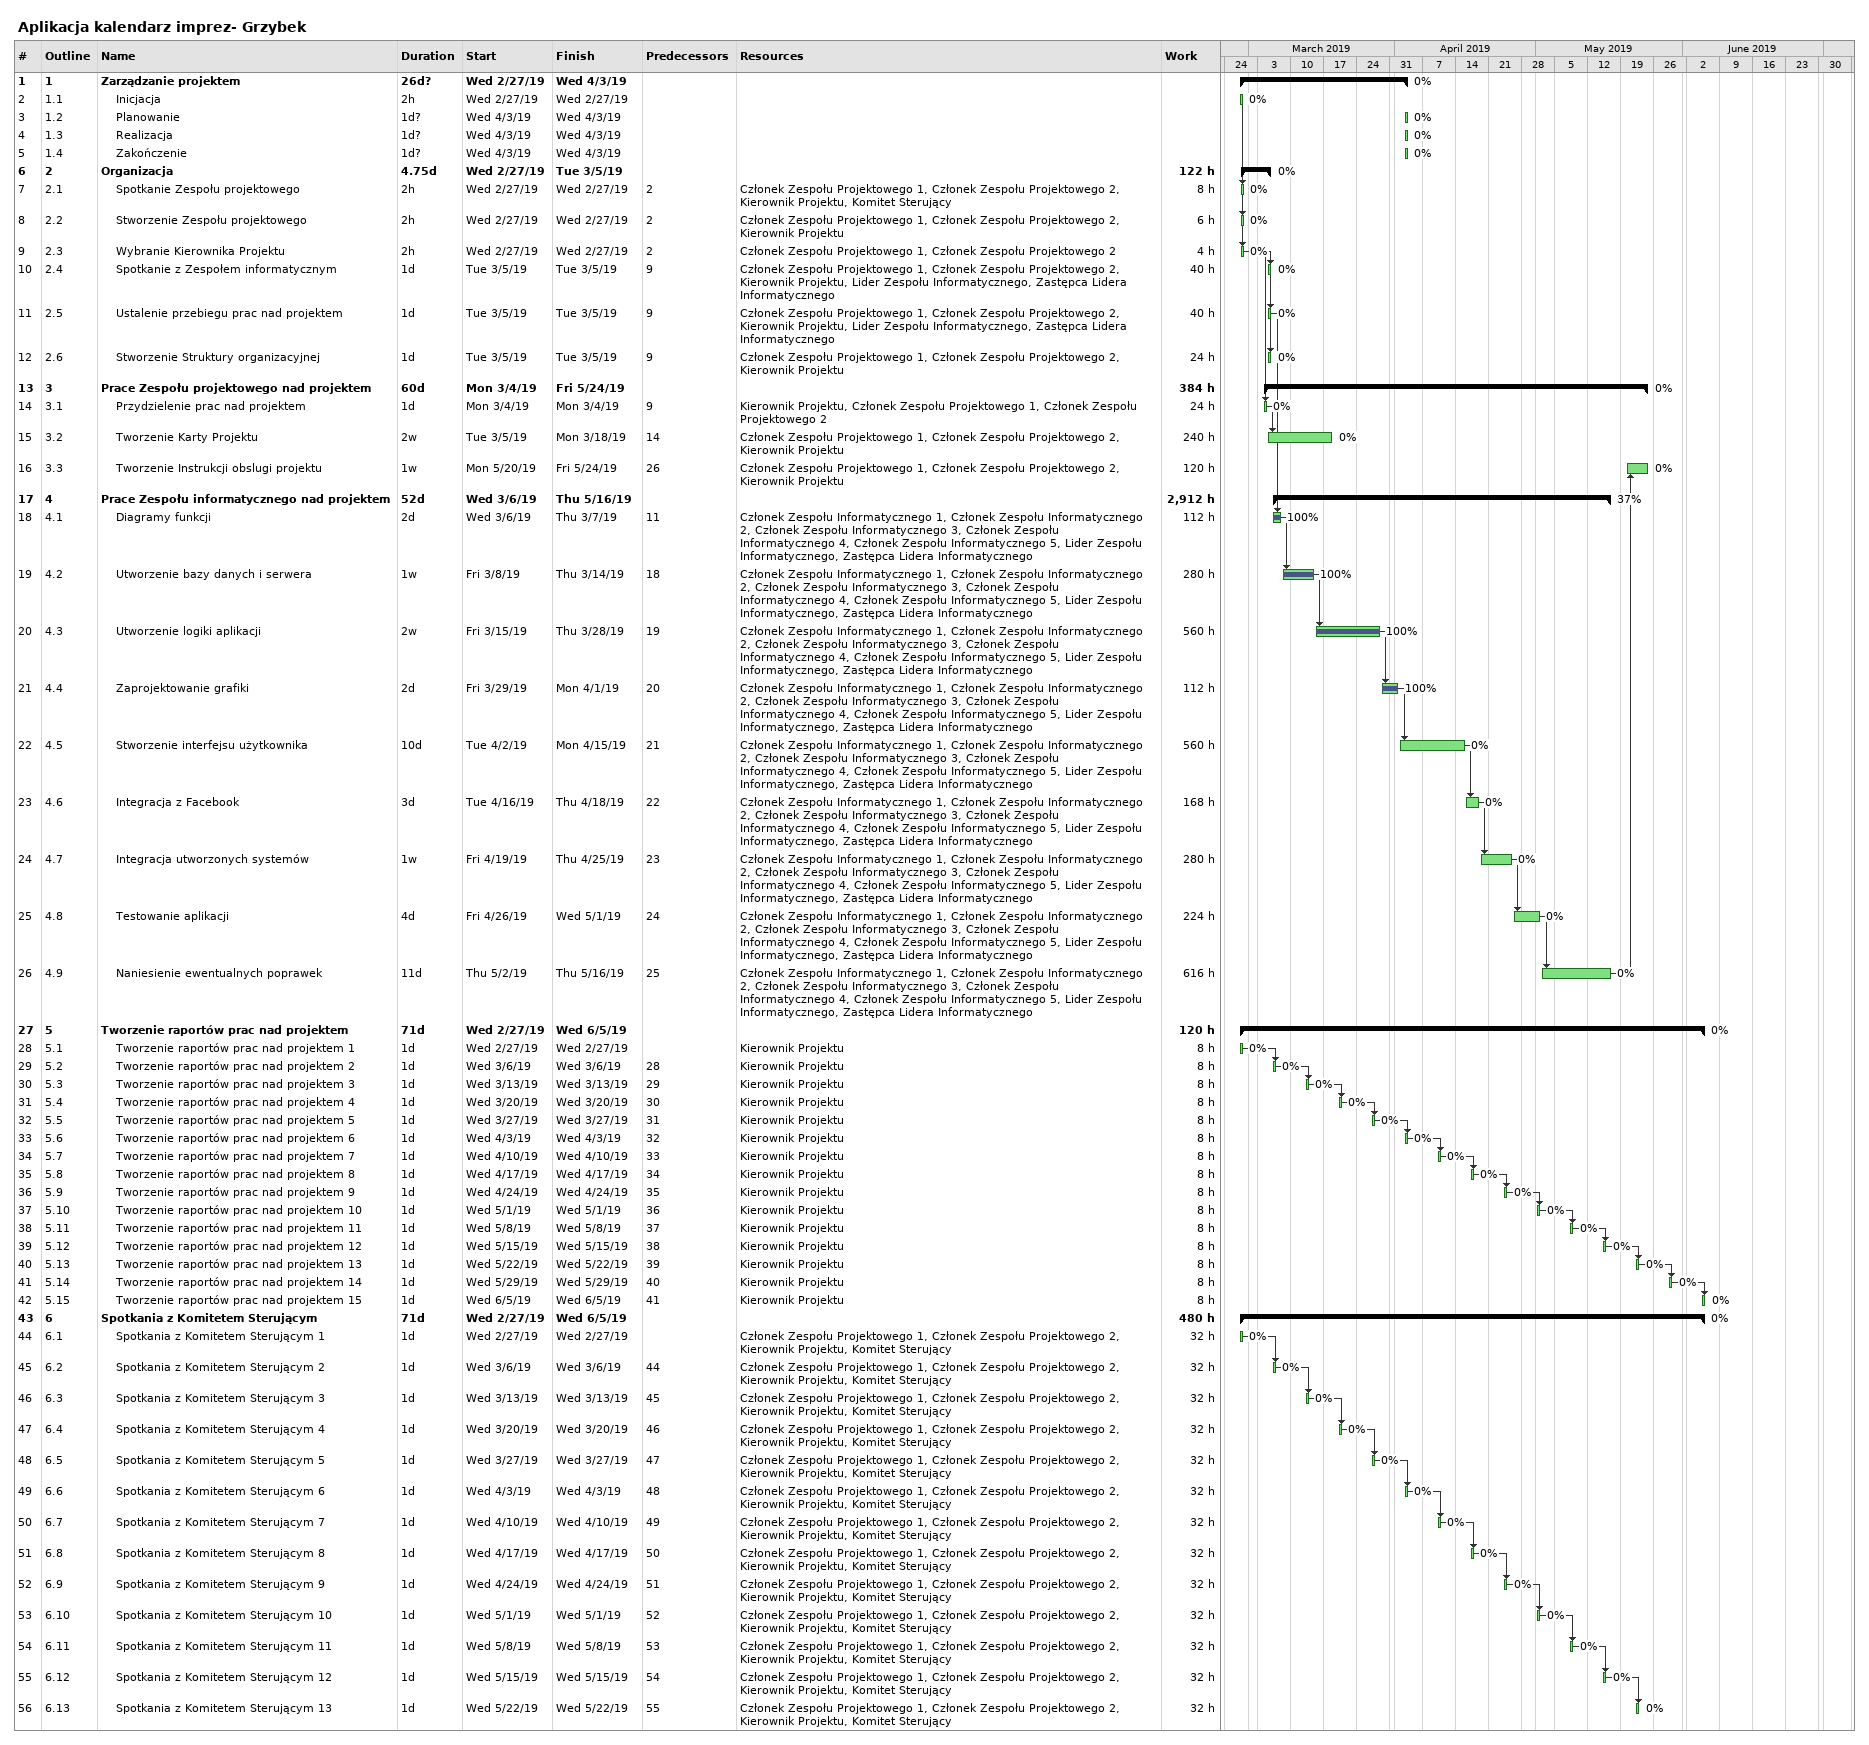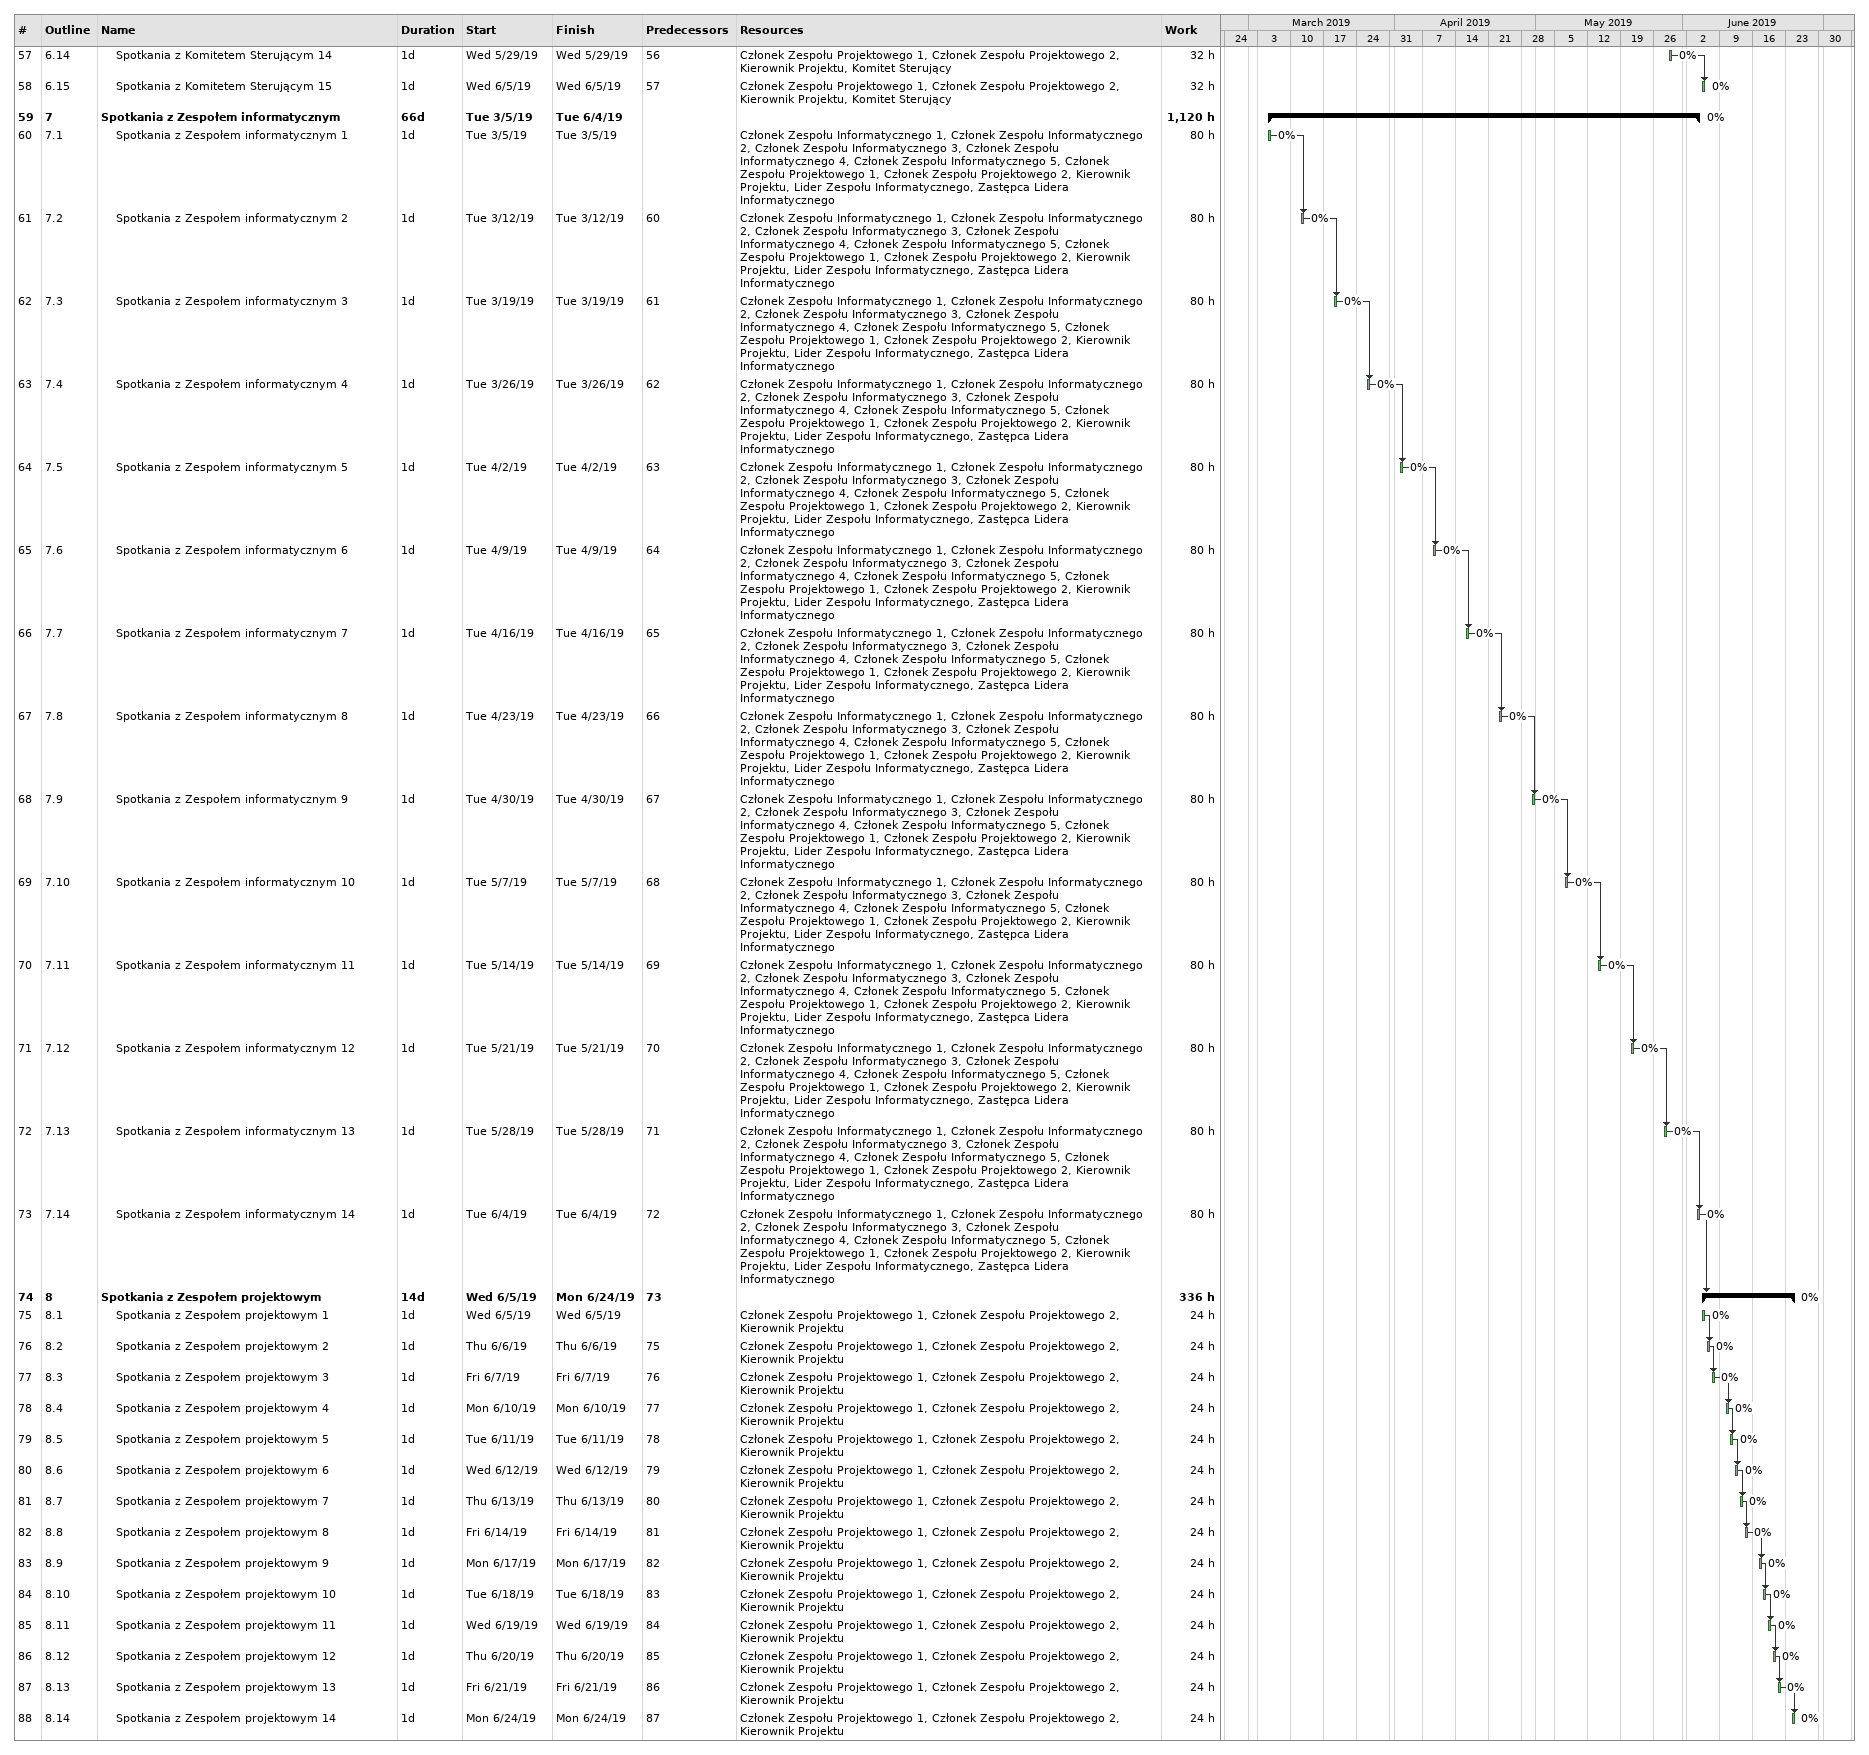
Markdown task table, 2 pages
Aplikacja kalendarz imprez- Grzybek

| ID | WBS | Task | Duration | Start | Finish | Predecessors | Resources | % complete | Work (h) |
|---|---|---|---|---|---|---|---|---|---|
| 1 | 1 | **Zarządzanie projektem** | 26d? | 2019-02-27 | 2019-04-03 |  |  | 0 |  |
| 2 | 1.1 | Inicjacja | 2h | 2019-02-27 | 2019-02-27 |  |  | 0 |  |
| 3 | 1.2 | Planowanie | 1d? | 2019-04-03 | 2019-04-03 |  |  | 0 |  |
| 4 | 1.3 | Realizacja | 1d? | 2019-04-03 | 2019-04-03 |  |  | 0 |  |
| 5 | 1.4 | Zakończenie | 1d? | 2019-04-03 | 2019-04-03 |  |  | 0 |  |
| 6 | 2 | **Organizacja** | 4.75d | 2019-02-27 | 2019-03-05 |  |  | 0 | 122 |
| 7 | 2.1 | Spotkanie Zespołu projektowego | 2h | 2019-02-27 | 2019-02-27 | 2 | Członek Zespołu Projektowego 1, Członek Zespołu Projektowego 2, Kierownik Projektu, Komitet Sterujący | 0 | 8 |
| 8 | 2.2 | Stworzenie Zespołu projektowego | 2h | 2019-02-27 | 2019-02-27 | 2 | Członek Zespołu Projektowego 1, Członek Zespołu Projektowego 2, Kierownik Projektu | 0 | 6 |
| 9 | 2.3 | Wybranie Kierownika Projektu | 2h | 2019-02-27 | 2019-02-27 | 2 | Członek Zespołu Projektowego 1, Członek Zespołu Projektowego 2 | 0 | 4 |
| 10 | 2.4 | Spotkanie z Zespołem informatycznym | 1d | 2019-03-05 | 2019-03-05 | 9 | Członek Zespołu Projektowego 1, Członek Zespołu Projektowego 2, Kierownik Projektu, Lider Zespołu Informatycznego, Zastępca Lidera Informatycznego | 0 | 40 |
| 11 | 2.5 | Ustalenie przebiegu prac nad projektem | 1d | 2019-03-05 | 2019-03-05 | 9 | Członek Zespołu Projektowego 1, Członek Zespołu Projektowego 2, Kierownik Projektu, Lider Zespołu Informatycznego, Zastępca Lidera Informatycznego | 0 | 40 |
| 12 | 2.6 | Stworzenie Struktury organizacyjnej | 1d | 2019-03-05 | 2019-03-05 | 9 | Członek Zespołu Projektowego 1, Członek Zespołu Projektowego 2, Kierownik Projektu | 0 | 24 |
| 13 | 3 | **Prace Zespołu projektowego nad projektem** | 60d | 2019-03-04 | 2019-05-24 |  |  | 0 | 384 |
| 14 | 3.1 | Przydzielenie prac nad projektem | 1d | 2019-03-04 | 2019-03-04 | 9 | Kierownik Projektu, Członek Zespołu Projektowego 1, Członek Zespołu Projektowego 2 | 0 | 24 |
| 15 | 3.2 | Tworzenie Karty Projektu | 2w | 2019-03-05 | 2019-03-18 | 14 | Członek Zespołu Projektowego 1, Członek Zespołu Projektowego 2, Kierownik Projektu | 0 | 240 |
| 16 | 3.3 | Tworzenie Instrukcji obslugi projektu | 1w | 2019-05-20 | 2019-05-24 | 26 | Członek Zespołu Projektowego 1, Członek Zespołu Projektowego 2, Kierownik Projektu | 0 | 120 |
| 17 | 4 | **Prace Zespołu informatycznego nad projektem** | 52d | 2019-03-06 | 2019-05-16 |  |  | 37 | 2912 |
| 18 | 4.1 | Diagramy funkcji | 2d | 2019-03-06 | 2019-03-07 | 11 | Członek Zespołu Informatycznego 1, Członek Zespołu Informatycznego 2, Członek Zespołu Informatycznego 3, Członek Zespołu Informatycznego 4, Członek Zespołu Informatycznego 5, Lider Zespołu Informatycznego, Zastępca Lidera Informatycznego | 100 | 112 |
| 19 | 4.2 | Utworzenie bazy danych i serwera | 1w | 2019-03-08 | 2019-03-14 | 18 | Członek Zespołu Informatycznego 1, Członek Zespołu Informatycznego 2, Członek Zespołu Informatycznego 3, Członek Zespołu Informatycznego 4, Członek Zespołu Informatycznego 5, Lider Zespołu Informatycznego, Zastępca Lidera Informatycznego | 100 | 280 |
| 20 | 4.3 | Utworzenie logiki aplikacji | 2w | 2019-03-15 | 2019-03-28 | 19 | Członek Zespołu Informatycznego 1, Członek Zespołu Informatycznego 2, Członek Zespołu Informatycznego 3, Członek Zespołu Informatycznego 4, Członek Zespołu Informatycznego 5, Lider Zespołu Informatycznego, Zastępca Lidera Informatycznego | 100 | 560 |
| 21 | 4.4 | Zaprojektowanie grafiki | 2d | 2019-03-29 | 2019-04-01 | 20 | Członek Zespołu Informatycznego 1, Członek Zespołu Informatycznego 2, Członek Zespołu Informatycznego 3, Członek Zespołu Informatycznego 4, Członek Zespołu Informatycznego 5, Lider Zespołu Informatycznego, Zastępca Lidera Informatycznego | 100 | 112 |
| 22 | 4.5 | Stworzenie interfejsu użytkownika | 10d | 2019-04-02 | 2019-04-15 | 21 | Członek Zespołu Informatycznego 1, Członek Zespołu Informatycznego 2, Członek Zespołu Informatycznego 3, Członek Zespołu Informatycznego 4, Członek Zespołu Informatycznego 5, Lider Zespołu Informatycznego, Zastępca Lidera Informatycznego | 0 | 560 |
| 23 | 4.6 | Integracja z Facebook | 3d | 2019-04-16 | 2019-04-18 | 22 | Członek Zespołu Informatycznego 1, Członek Zespołu Informatycznego 2, Członek Zespołu Informatycznego 3, Członek Zespołu Informatycznego 4, Członek Zespołu Informatycznego 5, Lider Zespołu Informatycznego, Zastępca Lidera Informatycznego | 0 | 168 |
| 24 | 4.7 | Integracja utworzonych systemów | 1w | 2019-04-19 | 2019-04-25 | 23 | Członek Zespołu Informatycznego 1, Członek Zespołu Informatycznego 2, Członek Zespołu Informatycznego 3, Członek Zespołu Informatycznego 4, Członek Zespołu Informatycznego 5, Lider Zespołu Informatycznego, Zastępca Lidera Informatycznego | 0 | 280 |
| 25 | 4.8 | Testowanie aplikacji | 4d | 2019-04-26 | 2019-05-01 | 24 | Członek Zespołu Informatycznego 1, Członek Zespołu Informatycznego 2, Członek Zespołu Informatycznego 3, Członek Zespołu Informatycznego 4, Członek Zespołu Informatycznego 5, Lider Zespołu Informatycznego, Zastępca Lidera Informatycznego | 0 | 224 |
| 26 | 4.9 | Naniesienie ewentualnych poprawek | 11d | 2019-05-02 | 2019-05-16 | 25 | Członek Zespołu Informatycznego 1, Członek Zespołu Informatycznego 2, Członek Zespołu Informatycznego 3, Członek Zespołu Informatycznego 4, Członek Zespołu Informatycznego 5, Lider Zespołu Informatycznego, Zastępca Lidera Informatycznego | 0 | 616 |
| 27 | 5 | **Tworzenie raportów prac nad projektem** | 71d | 2019-02-27 | 2019-06-05 |  |  | 0 | 120 |
| 28 | 5.1 | Tworzenie raportów prac nad projektem 1 | 1d | 2019-02-27 | 2019-02-27 |  | Kierownik Projektu | 0 | 8 |
| 29 | 5.2 | Tworzenie raportów prac nad projektem 2 | 1d | 2019-03-06 | 2019-03-06 | 28 | Kierownik Projektu | 0 | 8 |
| 30 | 5.3 | Tworzenie raportów prac nad projektem 3 | 1d | 2019-03-13 | 2019-03-13 | 29 | Kierownik Projektu | 0 | 8 |
| 31 | 5.4 | Tworzenie raportów prac nad projektem 4 | 1d | 2019-03-20 | 2019-03-20 | 30 | Kierownik Projektu | 0 | 8 |
| 32 | 5.5 | Tworzenie raportów prac nad projektem 5 | 1d | 2019-03-27 | 2019-03-27 | 31 | Kierownik Projektu | 0 | 8 |
| 33 | 5.6 | Tworzenie raportów prac nad projektem 6 | 1d | 2019-04-03 | 2019-04-03 | 32 | Kierownik Projektu | 0 | 8 |
| 34 | 5.7 | Tworzenie raportów prac nad projektem 7 | 1d | 2019-04-10 | 2019-04-10 | 33 | Kierownik Projektu | 0 | 8 |
| 35 | 5.8 | Tworzenie raportów prac nad projektem 8 | 1d | 2019-04-17 | 2019-04-17 | 34 | Kierownik Projektu | 0 | 8 |
| 36 | 5.9 | Tworzenie raportów prac nad projektem 9 | 1d | 2019-04-24 | 2019-04-24 | 35 | Kierownik Projektu | 0 | 8 |
| 37 | 5.10 | Tworzenie raportów prac nad projektem 10 | 1d | 2019-05-01 | 2019-05-01 | 36 | Kierownik Projektu | 0 | 8 |
| 38 | 5.11 | Tworzenie raportów prac nad projektem 11 | 1d | 2019-05-08 | 2019-05-08 | 37 | Kierownik Projektu | 0 | 8 |
| 39 | 5.12 | Tworzenie raportów prac nad projektem 12 | 1d | 2019-05-15 | 2019-05-15 | 38 | Kierownik Projektu | 0 | 8 |
| 40 | 5.13 | Tworzenie raportów prac nad projektem 13 | 1d | 2019-05-22 | 2019-05-22 | 39 | Kierownik Projektu | 0 | 8 |
| 41 | 5.14 | Tworzenie raportów prac nad projektem 14 | 1d | 2019-05-29 | 2019-05-29 | 40 | Kierownik Projektu | 0 | 8 |
| 42 | 5.15 | Tworzenie raportów prac nad projektem 15 | 1d | 2019-06-05 | 2019-06-05 | 41 | Kierownik Projektu | 0 | 8 |
| 43 | 6 | **Spotkania z Komitetem Sterującym** | 71d | 2019-02-27 | 2019-06-05 |  |  | 0 | 480 |
| 44 | 6.1 | Spotkania z Komitetem Sterującym 1 | 1d | 2019-02-27 | 2019-02-27 |  | Członek Zespołu Projektowego 1, Członek Zespołu Projektowego 2, Kierownik Projektu, Komitet Sterujący | 0 | 32 |
| 45 | 6.2 | Spotkania z Komitetem Sterującym 2 | 1d | 2019-03-06 | 2019-03-06 | 44 | Członek Zespołu Projektowego 1, Członek Zespołu Projektowego 2, Kierownik Projektu, Komitet Sterujący | 0 | 32 |
| 46 | 6.3 | Spotkania z Komitetem Sterującym 3 | 1d | 2019-03-13 | 2019-03-13 | 45 | Członek Zespołu Projektowego 1, Członek Zespołu Projektowego 2, Kierownik Projektu, Komitet Sterujący | 0 | 32 |
| 47 | 6.4 | Spotkania z Komitetem Sterującym 4 | 1d | 2019-03-20 | 2019-03-20 | 46 | Członek Zespołu Projektowego 1, Członek Zespołu Projektowego 2, Kierownik Projektu, Komitet Sterujący | 0 | 32 |
| 48 | 6.5 | Spotkania z Komitetem Sterującym 5 | 1d | 2019-03-27 | 2019-03-27 | 47 | Członek Zespołu Projektowego 1, Członek Zespołu Projektowego 2, Kierownik Projektu, Komitet Sterujący | 0 | 32 |
| 49 | 6.6 | Spotkania z Komitetem Sterującym 6 | 1d | 2019-04-03 | 2019-04-03 | 48 | Członek Zespołu Projektowego 1, Członek Zespołu Projektowego 2, Kierownik Projektu, Komitet Sterujący | 0 | 32 |
| 50 | 6.7 | Spotkania z Komitetem Sterującym 7 | 1d | 2019-04-10 | 2019-04-10 | 49 | Członek Zespołu Projektowego 1, Członek Zespołu Projektowego 2, Kierownik Projektu, Komitet Sterujący | 0 | 32 |
| 51 | 6.8 | Spotkania z Komitetem Sterującym 8 | 1d | 2019-04-17 | 2019-04-17 | 50 | Członek Zespołu Projektowego 1, Członek Zespołu Projektowego 2, Kierownik Projektu, Komitet Sterujący | 0 | 32 |
| 52 | 6.9 | Spotkania z Komitetem Sterującym 9 | 1d | 2019-04-24 | 2019-04-24 | 51 | Członek Zespołu Projektowego 1, Członek Zespołu Projektowego 2, Kierownik Projektu, Komitet Sterujący | 0 | 32 |
| 53 | 6.10 | Spotkania z Komitetem Sterującym 10 | 1d | 2019-05-01 | 2019-05-01 | 52 | Członek Zespołu Projektowego 1, Członek Zespołu Projektowego 2, Kierownik Projektu, Komitet Sterujący | 0 | 32 |
| 54 | 6.11 | Spotkania z Komitetem Sterującym 11 | 1d | 2019-05-08 | 2019-05-08 | 53 | Członek Zespołu Projektowego 1, Członek Zespołu Projektowego 2, Kierownik Projektu, Komitet Sterujący | 0 | 32 |
| 55 | 6.12 | Spotkania z Komitetem Sterującym 12 | 1d | 2019-05-15 | 2019-05-15 | 54 | Członek Zespołu Projektowego 1, Członek Zespołu Projektowego 2, Kierownik Projektu, Komitet Sterujący | 0 | 32 |
| 56 | 6.13 | Spotkania z Komitetem Sterującym 13 | 1d | 2019-05-22 | 2019-05-22 | 55 | Członek Zespołu Projektowego 1, Członek Zespołu Projektowego 2, Kierownik Projektu, Komitet Sterujący | 0 | 32 |
| 57 | 6.14 | Spotkania z Komitetem Sterującym 14 | 1d | 2019-05-29 | 2019-05-29 | 56 | Członek Zespołu Projektowego 1, Członek Zespołu Projektowego 2, Kierownik Projektu, Komitet Sterujący | 0 | 32 |
| 58 | 6.15 | Spotkania z Komitetem Sterującym 15 | 1d | 2019-06-05 | 2019-06-05 | 57 | Członek Zespołu Projektowego 1, Członek Zespołu Projektowego 2, Kierownik Projektu, Komitet Sterujący | 0 | 32 |
| 59 | 7 | **Spotkania z Zespołem informatycznym** | 66d | 2019-03-05 | 2019-06-04 |  |  | 0 | 1120 |
| 60 | 7.1 | Spotkania z Zespołem informatycznym 1 | 1d | 2019-03-05 | 2019-03-05 |  | Członek Zespołu Informatycznego 1, Członek Zespołu Informatycznego 2, Członek Zespołu Informatycznego 3, Członek Zespołu Informatycznego 4, Członek Zespołu Informatycznego 5, Członek Zespołu Projektowego 1, Członek Zespołu Projektowego 2, Kierownik Projektu, Lider Zespołu Informatycznego, Zastępca Lidera Informatycznego | 0 | 80 |
| 61 | 7.2 | Spotkania z Zespołem informatycznym 2 | 1d | 2019-03-12 | 2019-03-12 | 60 | Członek Zespołu Informatycznego 1, Członek Zespołu Informatycznego 2, Członek Zespołu Informatycznego 3, Członek Zespołu Informatycznego 4, Członek Zespołu Informatycznego 5, Członek Zespołu Projektowego 1, Członek Zespołu Projektowego 2, Kierownik Projektu, Lider Zespołu Informatycznego, Zastępca Lidera Informatycznego | 0 | 80 |
| 62 | 7.3 | Spotkania z Zespołem informatycznym 3 | 1d | 2019-03-19 | 2019-03-19 | 61 | Członek Zespołu Informatycznego 1, Członek Zespołu Informatycznego 2, Członek Zespołu Informatycznego 3, Członek Zespołu Informatycznego 4, Członek Zespołu Informatycznego 5, Członek Zespołu Projektowego 1, Członek Zespołu Projektowego 2, Kierownik Projektu, Lider Zespołu Informatycznego, Zastępca Lidera Informatycznego | 0 | 80 |
| 63 | 7.4 | Spotkania z Zespołem informatycznym 4 | 1d | 2019-03-26 | 2019-03-26 | 62 | Członek Zespołu Informatycznego 1, Członek Zespołu Informatycznego 2, Członek Zespołu Informatycznego 3, Członek Zespołu Informatycznego 4, Członek Zespołu Informatycznego 5, Członek Zespołu Projektowego 1, Członek Zespołu Projektowego 2, Kierownik Projektu, Lider Zespołu Informatycznego, Zastępca Lidera Informatycznego | 0 | 80 |
| 64 | 7.5 | Spotkania z Zespołem informatycznym 5 | 1d | 2019-04-02 | 2019-04-02 | 63 | Członek Zespołu Informatycznego 1, Członek Zespołu Informatycznego 2, Członek Zespołu Informatycznego 3, Członek Zespołu Informatycznego 4, Członek Zespołu Informatycznego 5, Członek Zespołu Projektowego 1, Członek Zespołu Projektowego 2, Kierownik Projektu, Lider Zespołu Informatycznego, Zastępca Lidera Informatycznego | 0 | 80 |
| 65 | 7.6 | Spotkania z Zespołem informatycznym 6 | 1d | 2019-04-09 | 2019-04-09 | 64 | Członek Zespołu Informatycznego 1, Członek Zespołu Informatycznego 2, Członek Zespołu Informatycznego 3, Członek Zespołu Informatycznego 4, Członek Zespołu Informatycznego 5, Członek Zespołu Projektowego 1, Członek Zespołu Projektowego 2, Kierownik Projektu, Lider Zespołu Informatycznego, Zastępca Lidera Informatycznego | 0 | 80 |
| 66 | 7.7 | Spotkania z Zespołem informatycznym 7 | 1d | 2019-04-16 | 2019-04-16 | 65 | Członek Zespołu Informatycznego 1, Członek Zespołu Informatycznego 2, Członek Zespołu Informatycznego 3, Członek Zespołu Informatycznego 4, Członek Zespołu Informatycznego 5, Członek Zespołu Projektowego 1, Członek Zespołu Projektowego 2, Kierownik Projektu, Lider Zespołu Informatycznego, Zastępca Lidera Informatycznego | 0 | 80 |
| 67 | 7.8 | Spotkania z Zespołem informatycznym 8 | 1d | 2019-04-23 | 2019-04-23 | 66 | Członek Zespołu Informatycznego 1, Członek Zespołu Informatycznego 2, Członek Zespołu Informatycznego 3, Członek Zespołu Informatycznego 4, Członek Zespołu Informatycznego 5, Członek Zespołu Projektowego 1, Członek Zespołu Projektowego 2, Kierownik Projektu, Lider Zespołu Informatycznego, Zastępca Lidera Informatycznego | 0 | 80 |
| 68 | 7.9 | Spotkania z Zespołem informatycznym 9 | 1d | 2019-04-30 | 2019-04-30 | 67 | Członek Zespołu Informatycznego 1, Członek Zespołu Informatycznego 2, Członek Zespołu Informatycznego 3, Członek Zespołu Informatycznego 4, Członek Zespołu Informatycznego 5, Członek Zespołu Projektowego 1, Członek Zespołu Projektowego 2, Kierownik Projektu, Lider Zespołu Informatycznego, Zastępca Lidera Informatycznego | 0 | 80 |
| 69 | 7.10 | Spotkania z Zespołem informatycznym 10 | 1d | 2019-05-07 | 2019-05-07 | 68 | Członek Zespołu Informatycznego 1, Członek Zespołu Informatycznego 2, Członek Zespołu Informatycznego 3, Członek Zespołu Informatycznego 4, Członek Zespołu Informatycznego 5, Członek Zespołu Projektowego 1, Członek Zespołu Projektowego 2, Kierownik Projektu, Lider Zespołu Informatycznego, Zastępca Lidera Informatycznego | 0 | 80 |
| 70 | 7.11 | Spotkania z Zespołem informatycznym 11 | 1d | 2019-05-14 | 2019-05-14 | 69 | Członek Zespołu Informatycznego 1, Członek Zespołu Informatycznego 2, Członek Zespołu Informatycznego 3, Członek Zespołu Informatycznego 4, Członek Zespołu Informatycznego 5, Członek Zespołu Projektowego 1, Członek Zespołu Projektowego 2, Kierownik Projektu, Lider Zespołu Informatycznego, Zastępca Lidera Informatycznego | 0 | 80 |
| 71 | 7.12 | Spotkania z Zespołem informatycznym 12 | 1d | 2019-05-21 | 2019-05-21 | 70 | Członek Zespołu Informatycznego 1, Członek Zespołu Informatycznego 2, Członek Zespołu Informatycznego 3, Członek Zespołu Informatycznego 4, Członek Zespołu Informatycznego 5, Członek Zespołu Projektowego 1, Członek Zespołu Projektowego 2, Kierownik Projektu, Lider Zespołu Informatycznego, Zastępca Lidera Informatycznego | 0 | 80 |
| 72 | 7.13 | Spotkania z Zespołem informatycznym 13 | 1d | 2019-05-28 | 2019-05-28 | 71 | Członek Zespołu Informatycznego 1, Członek Zespołu Informatycznego 2, Członek Zespołu Informatycznego 3, Członek Zespołu Informatycznego 4, Członek Zespołu Informatycznego 5, Członek Zespołu Projektowego 1, Członek Zespołu Projektowego 2, Kierownik Projektu, Lider Zespołu Informatycznego, Zastępca Lidera Informatycznego | 0 | 80 |
| 73 | 7.14 | Spotkania z Zespołem informatycznym 14 | 1d | 2019-06-04 | 2019-06-04 | 72 | Członek Zespołu Informatycznego 1, Członek Zespołu Informatycznego 2, Członek Zespołu Informatycznego 3, Członek Zespołu Informatycznego 4, Członek Zespołu Informatycznego 5, Członek Zespołu Projektowego 1, Członek Zespołu Projektowego 2, Kierownik Projektu, Lider Zespołu Informatycznego, Zastępca Lidera Informatycznego | 0 | 80 |
| 74 | 8 | **Spotkania z Zespołem projektowym** | 14d | 2019-06-05 | 2019-06-24 | 73 |  | 0 | 336 |
| 75 | 8.1 | Spotkania z Zespołem projektowym 1 | 1d | 2019-06-05 | 2019-06-05 |  | Członek Zespołu Projektowego 1, Członek Zespołu Projektowego 2, Kierownik Projektu | 0 | 24 |
| 76 | 8.2 | Spotkania z Zespołem projektowym 2 | 1d | 2019-06-06 | 2019-06-06 | 75 | Członek Zespołu Projektowego 1, Członek Zespołu Projektowego 2, Kierownik Projektu | 0 | 24 |
| 77 | 8.3 | Spotkania z Zespołem projektowym 3 | 1d | 2019-06-07 | 2019-06-07 | 76 | Członek Zespołu Projektowego 1, Członek Zespołu Projektowego 2, Kierownik Projektu | 0 | 24 |
| 78 | 8.4 | Spotkania z Zespołem projektowym 4 | 1d | 2019-06-10 | 2019-06-10 | 77 | Członek Zespołu Projektowego 1, Członek Zespołu Projektowego 2, Kierownik Projektu | 0 | 24 |
| 79 | 8.5 | Spotkania z Zespołem projektowym 5 | 1d | 2019-06-11 | 2019-06-11 | 78 | Członek Zespołu Projektowego 1, Członek Zespołu Projektowego 2, Kierownik Projektu | 0 | 24 |
| 80 | 8.6 | Spotkania z Zespołem projektowym 6 | 1d | 2019-06-12 | 2019-06-12 | 79 | Członek Zespołu Projektowego 1, Członek Zespołu Projektowego 2, Kierownik Projektu | 0 | 24 |
| 81 | 8.7 | Spotkania z Zespołem projektowym 7 | 1d | 2019-06-13 | 2019-06-13 | 80 | Członek Zespołu Projektowego 1, Członek Zespołu Projektowego 2, Kierownik Projektu | 0 | 24 |
| 82 | 8.8 | Spotkania z Zespołem projektowym 8 | 1d | 2019-06-14 | 2019-06-14 | 81 | Członek Zespołu Projektowego 1, Członek Zespołu Projektowego 2, Kierownik Projektu | 0 | 24 |
| 83 | 8.9 | Spotkania z Zespołem projektowym 9 | 1d | 2019-06-17 | 2019-06-17 | 82 | Członek Zespołu Projektowego 1, Członek Zespołu Projektowego 2, Kierownik Projektu | 0 | 24 |
| 84 | 8.10 | Spotkania z Zespołem projektowym 10 | 1d | 2019-06-18 | 2019-06-18 | 83 | Członek Zespołu Projektowego 1, Członek Zespołu Projektowego 2, Kierownik Projektu | 0 | 24 |
| 85 | 8.11 | Spotkania z Zespołem projektowym 11 | 1d | 2019-06-19 | 2019-06-19 | 84 | Członek Zespołu Projektowego 1, Członek Zespołu Projektowego 2, Kierownik Projektu | 0 | 24 |
| 86 | 8.12 | Spotkania z Zespołem projektowym 12 | 1d | 2019-06-20 | 2019-06-20 | 85 | Członek Zespołu Projektowego 1, Członek Zespołu Projektowego 2, Kierownik Projektu | 0 | 24 |
| 87 | 8.13 | Spotkania z Zespołem projektowym 13 | 1d | 2019-06-21 | 2019-06-21 | 86 | Członek Zespołu Projektowego 1, Członek Zespołu Projektowego 2, Kierownik Projektu | 0 | 24 |
| 88 | 8.14 | Spotkania z Zespołem projektowym 14 | 1d | 2019-06-24 | 2019-06-24 | 87 | Członek Zespołu Projektowego 1, Członek Zespołu Projektowego 2, Kierownik Projektu | 0 | 24 |
